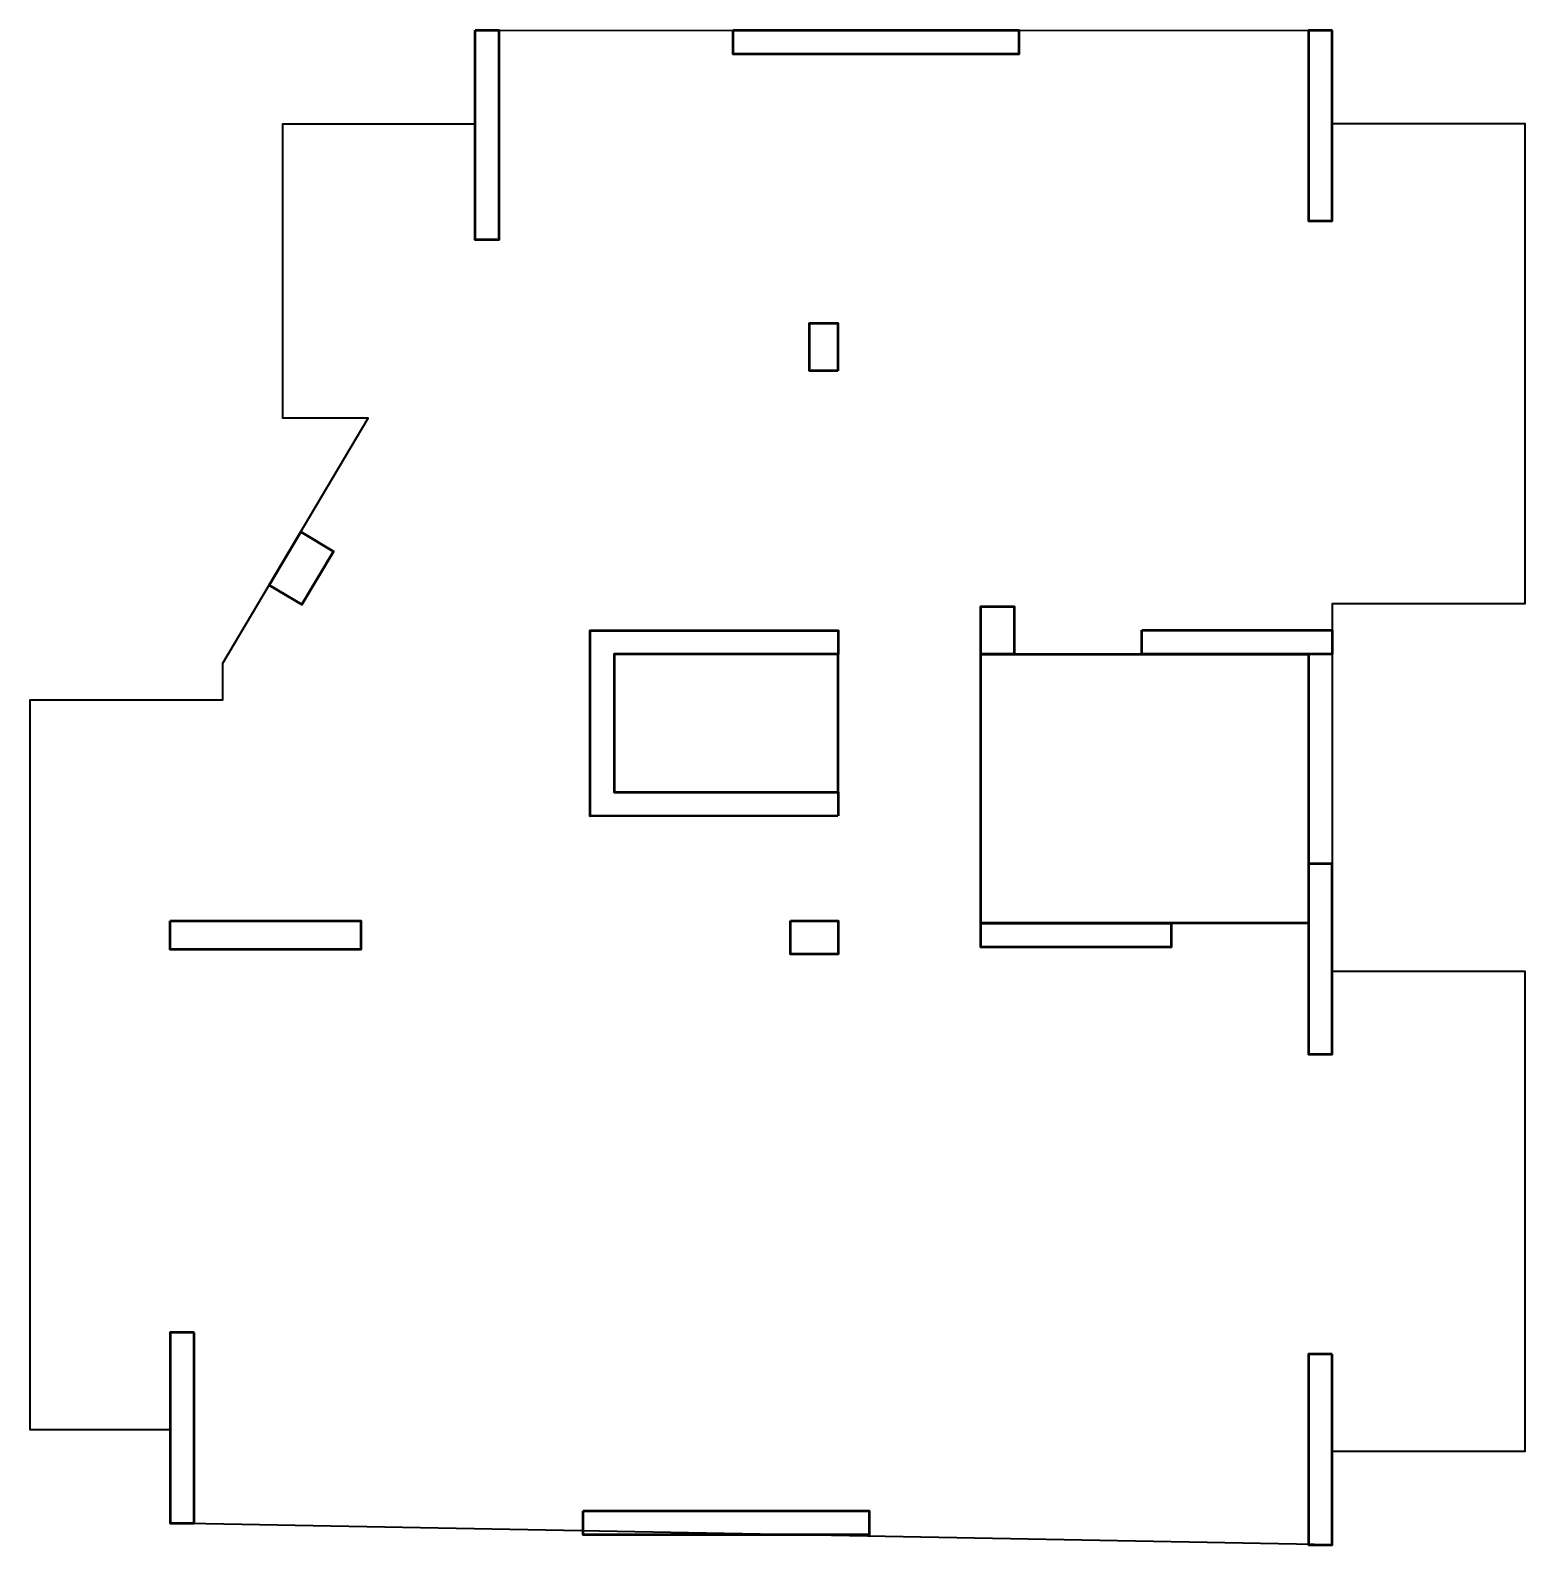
# Model space of a CAD drawing. Header units: millimetres. Extents: x 0 to 1569, y -23 to 1567.
import ezdxf

# ---------------------------------------------------------------- set-up
doc = ezdxf.new("R2010")
doc.units = ezdxf.units.MM
for name, color, linetype, lineweight in [('COLUMN', 4, 'Continuous', 50), ('OPENING', 90, 'Continuous', 50), ('SLAB', 3, 'Continuous', 35), ('WALL', 1, 'Continuous', 50)]:
    doc.layers.add(name, color=color, linetype=linetype, lineweight=lineweight)

msp = doc.modelspace()

# ---------------------------------------------------------------- linework, layer by layer
at = {"layer": 'COLUMN'}
for points in [[(848, 1209.8), (818, 1209.8), (818, 1259.8), (848, 1259.8)], [(1033, 912.3), (998, 912.3), (998, 962.3), (1033, 962.3)], [(798.2, 632.3), (848.2, 632.3), (848.2, 597.3), (798.2, 597.3)]]:
    msp.add_lwpolyline(points, close=True, dxfattribs=at)
msp.add_lwpolyline([(250.8, 984.7), (285.2, 964.3), (318.3, 1020.1), (284, 1040.6), (250.8, 984.7)], dxfattribs=at)
at = {"layer": 'OPENING'}
for points in [[(848.1, 912.3), (613, 912.3), (613, 767.3), (848.1, 767.3)], [(998, 912.3), (1342, 912.3), (1342, 629.8), (998, 629.8)]]:
    msp.add_lwpolyline(points, close=True, dxfattribs=at)
at = {"layer": 'SLAB'}
msp.add_lwpolyline([(467, 1567.3), (1367, 1567.2), (1367, 1469.3), (1569, 1469.3), (1569, 965.3), (1367, 965.3), (1367, 579.3), (1569, 579.3), (1569, 75.3), (1367, 75.3), (1367, -22.7), (147, 0), (147, 97.9), (0, 97.9), (0, 864.3), (202.2, 864.3), (202.2, 903), (354.9, 1159.9), (265, 1159.9), (265, 1469.2), (467, 1469.2), (467, 1567.3)], dxfattribs=at)
at = {"layer": 'WALL'}
for points in [[(467, 1567.3), (492, 1567.3), (492, 1347.3), (467, 1347.3)], [(738, 1567.3), (1038, 1567.3), (1038, 1542.3), (738, 1542.3)], [(1367, 1567.2), (1342, 1567.2), (1342, 1367.3), (1367, 1367.3)], [(1167, 937.4), (1367, 937.4), (1367, 912.3), (1167, 912.3)], [(1367, 692.3), (1342, 692.3), (1342, 492.3), (1367, 492.3)], [(147, 632.3), (347, 632.3), (347, 602.3), (147, 602.3)], [(998, 629.8), (1198, 629.8), (1198, 604.8), (998, 604.8)], [(172, 200), (147, 200), (147, 0), (172, 0)], [(1367, 177.3), (1342, 177.3), (1342, -22.7), (1367, -22.7)], [(580.6, 12.8), (880.6, 12.8), (880.6, -12.2), (580.6, -12.2)]]:
    msp.add_lwpolyline(points, close=True, dxfattribs=at)
msp.add_lwpolyline([(848, 742.4), (588, 742.3), (588, 937.3), (848.1, 937.3), (848.1, 912.3), (613, 912.3), (613, 767.3), (848.1, 767.3), (848.1, 767.3), (848.1, 742.4)], dxfattribs=at)

doc.saveas('drawing.dxf')
